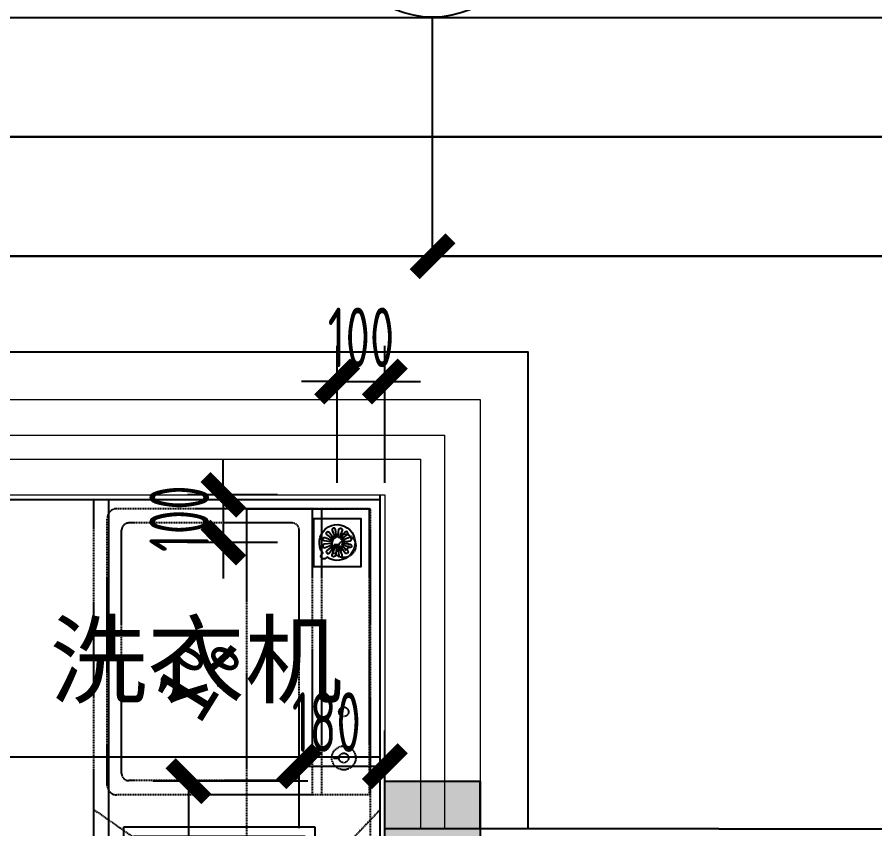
# Model space of a CAD drawing. Header units: millimetres. Extents: x 24675 to 175386, y -87697 to -40478.
# Drawn here: x 132182 to 133980, y -45436 to -43734 of the extents above; entities that cross this region are included whole.
import ezdxf
from ezdxf.enums import TextEntityAlignment as Align

# ---------------------------------------------------------------- set-up
doc = ezdxf.new("R2010")
doc.units = ezdxf.units.MM
doc.header["$LTSCALE"] = 10
doc.header["$MEASUREMENT"] = 0
doc.linetypes.add('__DASH', pattern=[0.35, 0.25, -0.1])
doc.linetypes.add('DASH', pattern=[0.35, 0.25, -0.1])
for name, color, linetype in [('A-AXIS', 150, 'Continuous'), ('AD-建筑尺寸', 44, 'Continuous'), ('AR-新墙填充', 250, 'Continuous'), ('AXIS_TEXT', 7, 'Continuous'), ('DG-DRAINAGE', 1, 'Continuous'), ('FC-FLOOR DRAIN【地漏】', 12, 'Continuous'), ('FC-地面造型', 136, 'Continuous'), ('FF-FINISH【完成面】', 20, 'Continuous'), ('FF-固定家具(吊柜不落地、不到顶)', 30, 'Continuous'), ('FF1-平面中英文字', 50, 'Continuous'), ('P-平面看线', 8, 'Continuous'), ('WALL', 160, 'Continuous')]:
    doc.layers.add(name, color=color, linetype=linetype)
for name, color, linetype, lineweight in [('J-金属幕墙', 34, 'Continuous', 13), ('L-栏杆扶手', 73, 'Continuous', 13), ('S-下方看线', 175, 'Continuous', 9)]:
    doc.layers.add(name, color=color, linetype=linetype, lineweight=lineweight)
doc.styles.add('AXIS', font='arial.ttf')
doc.styles.add('CCD_DIM', font='archs.shx', dxfattribs={"width": 0.7})
doc.styles.add('COMPLEX', font='COMPLEX')
doc.styles.add('st', font='')
doc.styles.get('st').set_extended_font_data('SimSun')
doc.dimstyles.new('1-50', dxfattribs={"dimscale": 50, "dimtxt": 2.5, "dimasz": 1.5, "dimexe": 1.5, "dimexo": 1.5, "dimgap": 0.6, "dimtad": 1, "dimdec": 0, "dimrnd": 5, "dimzin": 0, "dimdsep": 46, "dimtxsty": 'CCD_DIM', "dimblk": 'ARCHTICK', "dimcen": 0.125, "dimclrd": 44, "dimclre": 44, "dimclrt": 50, "dimadec": 0, "dimazin": 0, "dimtfac": 1, "dimtdec": 0, "dimtix": 1, "dimtmove": 2, "dimatfit": 3, "dimldrblk": 'DOT', "dimfxl": 5, "dimfxlon": 1, "dimtvp": 1, "dimtolj": 1, "dimtzin": 0, "dimarcsym": 0})

# ---------------------------------------------------------------- blocks, each defined once
blk = doc.blocks.new('BVCNVBNVBMN')
at = {"linetype": 'ByBlock'}
blk.add_hatch(color=8, dxfattribs=at).paths.add_polyline_path([(208423.8, -52987.7), (208623.8, -52987.7), (208623.8, -53887.7), (207823.8, -53887.7), (207823.8, -53687.7), (208423.8, -53687.7), (208423.8, -52987.7)])
at = {"color": 8, "linetype": 'ByBlock', "elevation": 0}
blk.add_lwpolyline([(208423.8, -52987.7), (208623.8, -52987.7), (208623.8, -53887.7), (207823.8, -53887.7), (207823.8, -53687.7), (208423.8, -53687.7), (208423.8, -52987.7)], close=True, dxfattribs=at)
blk = doc.blocks.new('_ArchTick')
at = {"color": 0, "linetype": 'ByBlock', "const_width": 0.4}
blk.add_lwpolyline([(-0.5, -0.5), (0.5, 0.5)], dxfattribs=at)
blk = doc.blocks.new('*D198')
at = {"layer": 'Defpoints', "color": 0, "ltscale": 500, "transparency": 16777216}
for p in [(132953.2, -45304.4), (132953.2, -45489.1), (132773.2, -45509.2)]:
    blk.add_point(p, dxfattribs=at)
at = {"layer": 'DG-DRAINAGE', "color": 44, "lineweight": -2, "ltscale": 500, "transparency": 16777216}
for p, q in [((132773.2, -45434.2), (132773.2, -45229.4)), ((132953.2, -45414.1), (132953.2, -45229.4)), ((132773.2, -45304.4), (132953.2, -45304.4))]:
    blk.add_line(p, q, dxfattribs=at)
at = {"layer": 'DG-DRAINAGE', "color": 44, "lineweight": -2, "ltscale": 500, "transparency": 16777216, "xscale": 75, "yscale": 75, "zscale": 75, "rotation": 180}
blk.add_blockref('_ArchTick', (132773.2, -45304.4), dxfattribs=at)
at = {"layer": 'DG-DRAINAGE', "color": 44, "lineweight": -2, "ltscale": 500, "transparency": 16777216, "xscale": 75, "yscale": 75, "zscale": 75}
blk.add_blockref('_ArchTick', (132953.2, -45304.4), dxfattribs=at)
at = {"layer": 'DG-DRAINAGE', "color": 50, "ltscale": 500, "transparency": 16777216, "insert": (132830.5, -45211.9), "char_height": 125, "attachment_point": 5, "style": 'CCD_DIM'}
blk.add_mtext('\\A1;180', dxfattribs=at)
blk = doc.blocks.new('_Dot')
at = {"color": 0, "linetype": 'ByBlock', "lineweight": -2}
blk.add_line((-0.5, 0), (-1, 0), dxfattribs=at)
at = {"color": 0, "linetype": 'ByBlock', "const_width": 0.5}
blk.add_lwpolyline([(-0.25, 0, 1), (0.25, 0, 1)], format="xyb", close=True, dxfattribs=at)
blk = doc.blocks.new('*D199')
at = {"layer": 'Defpoints', "color": 0, "ltscale": 500, "transparency": 16777216}
for p in [(132953.2, -44498.1), (132853.2, -44785.6, 0), (132953.2, -44785.6)]:
    blk.add_point(p, dxfattribs=at)
at = {"layer": 'DG-DRAINAGE', "color": 44, "lineweight": -2, "ltscale": 500, "transparency": 16777216}
for p, q in [((132853.2, -44710.6), (132853.2, -44423.1)), ((132953.2, -44710.6), (132953.2, -44423.1)), ((132853.2, -44498.1), (132778.2, -44498.1)), ((132853.2, -44498.1), (132953.2, -44498.1)), ((132953.2, -44498.1), (133028.2, -44498.1))]:
    blk.add_line(p, q, dxfattribs=at)
at = {"layer": 'DG-DRAINAGE', "color": 44, "lineweight": -2, "ltscale": 500, "transparency": 16777216, "xscale": 75, "yscale": 75, "zscale": 75}
blk.add_blockref('_ArchTick', (132853.2, -44498.1), dxfattribs=at)
at = {"layer": 'DG-DRAINAGE', "color": 44, "lineweight": -2, "ltscale": 500, "transparency": 16777216, "xscale": 75, "yscale": 75, "zscale": 75, "rotation": 180}
blk.add_blockref('_ArchTick', (132953.2, -44498.1), dxfattribs=at)
at = {"layer": 'DG-DRAINAGE', "color": 50, "ltscale": 500, "transparency": 16777216, "insert": (132903.2, -44405.6), "char_height": 125, "attachment_point": 5, "style": 'CCD_DIM'}
blk.add_mtext('\\A1;100', dxfattribs=at)
blk = doc.blocks.new('*U97')
at = {"color": 0}
blk.add_lwpolyline([(-70.7, -70.7), (0, -141.4), (70.7, -70.7), (0, 0)], close=True, dxfattribs=at)
at = {"color": 8}
for points in [[(6, -107.7), (6, -110.7, -1), (-6, -110.7), (-6, -107.7, -12.419481)], [(-21.8, -54, 0.988066), (-25.6, -60.2), (-11.4, -66, 0.836042), (-9.8, -63.2)], [(-16.7, -48.9, -0.988066), (-10.5, -45.2), (-4.7, -59.3, -0.836042), (-7.5, -60.9)], [(3.5, -43.4, 0.988066), (-3.7, -43.3), (-1.6, -58.5, 0.836042), (1.6, -58.4)], [(16.7, -48.8, 0.988066), (10.5, -45.1), (4.7, -59.3, 0.836042), (7.5, -60.9)], [(21.9, -54, -0.988066), (25.6, -60.2), (11.4, -66, -0.836042), (9.8, -63.2)], [(-27.3, -74.3, -0.988066), (-27.4, -67.1), (-12.2, -69.1, -0.836042), (-12.3, -72.3)], [(27.3, -67.2, -0.988066), (27.4, -74.4), (12.2, -72.3, -0.836042), (12.3, -69.1)], [(-21.9, -87.4, -0.988066), (-25.6, -81.2), (-11.4, -75.4, -0.836042), (-9.8, -78.2)], [(-16.7, -92.6, 0.988066), (-10.5, -96.3), (-4.7, -82.1, 0.836042), (-7.5, -80.6)], [(-3.6, -98, 0.988066), (3.7, -98.1), (1.6, -82.9, 0.836042), (-1.6, -83)], [(16.7, -92.6, -0.988066), (10.5, -96.3), (4.7, -82.1, -0.836042), (7.5, -80.5)], [(21.8, -87.4, 0.988066), (25.5, -81.2), (11.4, -75.4, 0.836042), (9.8, -78.2)]]:
    blk.add_lwpolyline(points, format="xyb", close=True, dxfattribs=at)
blk = doc.blocks.new('*D246')
at = {"layer": 'Defpoints', "color": 0, "ltscale": 500, "transparency": 16777216}
for p in [(132803.2, -44735.6), (132614.5, -44835.6), (132803.2, -44835.6, 0)]:
    blk.add_point(p, dxfattribs=at)
at = {"layer": 'DG-DRAINAGE', "color": 44, "lineweight": -2, "ltscale": 500, "transparency": 16777216}
for p, q in [((132614.5, -44735.6), (132614.5, -44660.6)), ((132728.2, -44735.6), (132539.5, -44735.6)), ((132614.5, -44735.6), (132614.5, -44835.6)), ((132728.2, -44835.6), (132539.5, -44835.6)), ((132614.5, -44835.6), (132614.5, -44910.6))]:
    blk.add_line(p, q, dxfattribs=at)
at = {"layer": 'DG-DRAINAGE', "color": 44, "lineweight": -2, "ltscale": 500, "transparency": 16777216, "xscale": 75, "yscale": 75, "zscale": 75}
for p, rotation in [((132614.5, -44735.6), 270), ((132614.5, -44835.6), 90)]:
    blk.add_blockref('_ArchTick', p, dxfattribs=dict(at, rotation=rotation))
at = {"layer": 'DG-DRAINAGE', "color": 50, "ltscale": 500, "transparency": 16777216, "insert": (132522, -44785.6), "char_height": 125, "attachment_point": 5, "rotation": 90, "style": 'CCD_DIM'}
blk.add_mtext('\\A1;100', dxfattribs=at)
blk = doc.blocks.new('A$C2C007A8C')
at = {"color": 250, "linetype": 'DASH', "lineweight": -3}
for p, q in [((0, 275), (0, -325)), ((0, 275), (530, 275)), ((100, 275), (100, -325)), ((120, 275), (120, -325)), ((550, 255), (550, -305)), ((162.5, 245), (505, 245)), ((147.5, 230), (147.5, -280)), ((520, 230), (520, -280)), ((64, 198.9), (75.1, 198.9)), ((75.1, 195.9), (75.1, 198.9)), ((64, 195.9), (75.1, 195.9)), ((64, -245.9), (75.1, -245.9)), ((64, -248.9), (75.1, -248.9)), ((75.1, -245.9), (75.1, -248.9)), ((162.5, -295), (505, -295)), ((0, -325), (530, -325))]:
    blk.add_line(p, q, dxfattribs=at)
for centre, radius in [((54.2, 197.4), 25), ((54.2, 197.4), 10), ((54.2, 100.8), 10), ((54.2, -247.4), 25), ((54.2, -247.4), 10)]:
    blk.add_circle(centre, radius, dxfattribs=at)
for centre, radius, start, end in [((530, 255), 20, 359.9999, 89.9999), ((162.5, 230), 15, 89.9999, 179.9999), ((505, 230), 15, 359.9999, 89.9999), ((162.5, -280), 15, 179.9999, 269.9999), ((505, -280), 15, 269.9999, 359.9999), ((530, -305), 20, 269.9999, 359.9999)]:
    blk.add_arc(centre, radius, start, end, dxfattribs=at)
blk = doc.blocks.new('retr')
at = {"color": 250, "linetype": '__DASH', "ltscale": 300}
for p, q in [((229421.8, -148575.7), (229421.8, -148455.7)), ((229481.8, -148515.7), (229361.8, -148515.7))]:
    blk.add_line(p, q, dxfattribs=at)
at = {"color": 250, "linetype": '__DASH', "ltscale": 300, "elevation": 0}
for points in [[(229221.8, -148482.2), (229221.8, -148341.4), (229621.8, -148341.4), (229621.8, -148690), (229221.8, -148690), (229221.8, -148510.1)], [(229241.8, -148482.2), (229241.8, -148361.4), (229601.8, -148361.4), (229601.8, -148670), (229241.8, -148670), (229241.8, -148510.1)]]:
    blk.add_lwpolyline(points, dxfattribs=at)
at = {"color": 250, "linetype": '__DASH', "ltscale": 300}
for points in [[(229156.3, -148365.9), (229156.3, -148434.8), (229168.7, -148434.8), (229168.7, -148365.9)], [(229285.3, -148502.2), (229150.4, -148502.2), (229150.4, -148530.2), (229285.3, -148530.2)], [(229156.3, -148664.1), (229156.3, -148595.1), (229168.7, -148595.1), (229168.7, -148664.1)]]:
    blk.add_lwpolyline(points, close=True, dxfattribs=at)
for centre, radius in [((229162.5, -148428.7, 0), 6.17), ((229421.8, -148515.7), 40), ((229421.8, -148515.7), 22.5), ((229273.3, -148515.7), 7.98), ((229162.5, -148601.3, 0), 6.17)]:
    blk.add_circle(centre, radius, dxfattribs=at)
for centre, radius, start, end in [((229162.5, -148428.7), 25.4, 104.0486, 75.9514), ((229162.5, -148428.7), 16.6, 111.7986, 68.2014), ((229160.4, -148516), 29.3, 27.9804, 331.0365), ((229160.4, -148516), 23.8, 35.279, 323.4071), ((229162.5, -148601.3), 25.4, 284.0486, 255.9514), ((229162.5, -148601.3), 16.6, 291.7986, 248.2014)]:
    blk.add_arc(centre, radius, start, end, dxfattribs=at)
blk = doc.blocks.new('*D349')
at = {"layer": 'AR-新墙填充', "color": 44, "linetype": 'ByBlock', "lineweight": -2, "transparency": 16777216}
for p, q in [((132791.5, -45335.6), (132466.5, -45335.6)), ((132541.5, -45335.6), (132541.5, -45825.6)), ((132791.5, -45825.6), (132466.5, -45825.6))]:
    blk.add_line(p, q, dxfattribs=at)
at = {"layer": 'Defpoints', "color": 0, "linetype": 'ByBlock', "transparency": 16777216}
for p in [(132953.2, -45335.6), (132541.5, -45825.6), (132953.2, -45825.6)]:
    blk.add_point(p, dxfattribs=at)
at = {"layer": 'AR-新墙填充', "color": 44, "linetype": 'ByBlock', "lineweight": -2, "transparency": 16777216, "xscale": 75, "yscale": 75, "zscale": 75}
for p, rotation in [((132541.5, -45335.6), 90), ((132541.5, -45825.6), 270)]:
    blk.add_blockref('_ArchTick', p, dxfattribs=dict(at, rotation=rotation))
at = {"layer": 'AR-新墙填充', "color": 50, "linetype": 'ByBlock', "transparency": 16777216, "insert": (132443.8, -45580.6), "char_height": 125, "attachment_point": 5, "rotation": 90, "style": 'CCD_DIM'}
blk.add_mtext('\\A1;490', dxfattribs=at)
blk = doc.blocks.new('_AXISO')
blk.add_circle((0, 0), 0.5)
at = {"layer": 'AXIS_TEXT', "style": 'COMPLEX', "width": 1.041667}
blk.add_attdef('A', text='', height=0.56, dxfattribs=at).set_placement((-0.25, -0.28), (0.25, -0.28), align=Align.FIT)
blk = doc.blocks.new('*D496')
at = {"layer": 'AD-建筑尺寸', "color": 44, "linetype": 'ByBlock', "lineweight": -2, "transparency": 16777216}
for p, q in [((129053.2, -44235.6), (129053.2, -44160.6)), ((133053.2, -44235.6), (133053.2, -44160.6)), ((129053.2, -44235.6), (133053.2, -44235.6))]:
    blk.add_line(p, q, dxfattribs=at)
at = {"layer": 'Defpoints', "color": 0, "linetype": 'ByBlock', "transparency": 16777216}
for p in [(129053.2, -44235.6), (133053.2, -44235.6), (133053.2, -44235.6)]:
    blk.add_point(p, dxfattribs=at)
at = {"layer": 'AD-建筑尺寸', "color": 44, "linetype": 'ByBlock', "lineweight": -2, "transparency": 16777216, "xscale": 75, "yscale": 75, "zscale": 75, "rotation": 180}
blk.add_blockref('_ArchTick', (129053.2, -44235.6), dxfattribs=at)
at = {"layer": 'AD-建筑尺寸', "color": 44, "linetype": 'ByBlock', "lineweight": -2, "transparency": 16777216, "xscale": 75, "yscale": 75, "zscale": 75}
blk.add_blockref('_ArchTick', (133053.2, -44235.6), dxfattribs=at)
at = {"layer": 'AD-建筑尺寸', "color": 50, "linetype": 'ByBlock', "transparency": 16777216, "insert": (131053.2, -44137.9), "char_height": 125, "attachment_point": 5, "style": 'CCD_DIM'}
blk.add_mtext('\\A1;4000', dxfattribs=at)
blk = doc.blocks.new('*D497')
at = {"layer": 'AD-建筑尺寸', "color": 44, "linetype": 'ByBlock', "lineweight": -2, "transparency": 16777216}
for p, q in [((122553.2, -44235.6), (122553.2, -43910.6)), ((135753.2, -44235.6), (135753.2, -43910.6)), ((122553.2, -43985.6), (135753.2, -43985.6))]:
    blk.add_line(p, q, dxfattribs=at)
at = {"layer": 'Defpoints', "color": 0, "linetype": 'ByBlock', "transparency": 16777216}
for p in [(135753.2, -43985.6), (122553.2, -44485.6), (135753.2, -44485.6)]:
    blk.add_point(p, dxfattribs=at)
at = {"layer": 'AD-建筑尺寸', "color": 44, "linetype": 'ByBlock', "lineweight": -2, "transparency": 16777216, "xscale": 75, "yscale": 75, "zscale": 75, "rotation": 180}
blk.add_blockref('_ArchTick', (122553.2, -43985.6), dxfattribs=at)
at = {"layer": 'AD-建筑尺寸', "color": 44, "linetype": 'ByBlock', "lineweight": -2, "transparency": 16777216, "xscale": 75, "yscale": 75, "zscale": 75}
blk.add_blockref('_ArchTick', (135753.2, -43985.6), dxfattribs=at)
at = {"layer": 'AD-建筑尺寸', "color": 50, "linetype": 'ByBlock', "transparency": 16777216, "insert": (129153.2, -43890.5), "char_height": 125, "attachment_point": 5, "style": 'CCD_DIM'}
blk.add_mtext('\\A1;13200', dxfattribs=at)
blk = doc.blocks.new('*D485')
at = {"layer": 'AD-建筑尺寸', "color": 44, "linetype": 'ByBlock', "lineweight": -2, "transparency": 16777216}
for p, q in [((133053.2, -44235.6), (133053.2, -44160.6)), ((135753.2, -44235.6), (135753.2, -44160.6)), ((133053.2, -44235.6), (135753.2, -44235.6))]:
    blk.add_line(p, q, dxfattribs=at)
at = {"layer": 'Defpoints', "color": 0, "linetype": 'ByBlock', "transparency": 16777216}
for p in [(133053.2, -44235.6), (135753.2, -44235.6), (135753.2, -44235.6)]:
    blk.add_point(p, dxfattribs=at)
at = {"layer": 'AD-建筑尺寸', "color": 44, "linetype": 'ByBlock', "lineweight": -2, "transparency": 16777216, "xscale": 75, "yscale": 75, "zscale": 75, "rotation": 180}
blk.add_blockref('_ArchTick', (133053.2, -44235.6), dxfattribs=at)
at = {"layer": 'AD-建筑尺寸', "color": 44, "linetype": 'ByBlock', "lineweight": -2, "transparency": 16777216, "xscale": 75, "yscale": 75, "zscale": 75}
blk.add_blockref('_ArchTick', (135753.2, -44235.6), dxfattribs=at)
at = {"layer": 'AD-建筑尺寸', "color": 50, "linetype": 'ByBlock', "transparency": 16777216, "insert": (134403.2, -44137.9), "char_height": 125, "attachment_point": 5, "style": 'CCD_DIM'}
blk.add_mtext('\\A1;2700', dxfattribs=at)

msp = doc.modelspace()

# ---------------------------------------------------------------- hatches: boundary and pattern name
at = {"layer": 'FC-地面造型', "linetype": 'ByBlock'}
h = msp.add_hatch(dxfattribs=at)
h.set_pattern_fill('_USER', color=256, scale=800, style=0, double=1, pattern_type=0)
h.set_pattern_definition([(0, (129974.25, -46084.95), (0, 800), []), (90, (129974.25, -46084.95), (-800, 5e-14), [])])
edge = h.paths.add_edge_path()
edge.add_line((129174.3, -44745.6), (132943.2, -44745.6))
edge.add_line((132943.2, -44745.6), (132943.2, -45815.6))
edge.add_line((132943.2, -45815.6), (132743.2, -45815.6))
edge.add_line((132743.2, -45815.6), (132743.2, -46025.6))
edge.add_line((132743.2, -46025.6), (132324.2, -46025.6))
edge.add_line((132324.2, -46025.6), (132324.2, -46010.6))
edge.add_line((132324.2, -46010.6), (129354.2, -46010.6))
edge.add_line((129354.2, -46010.6), (129354.2, -46025.6))
edge.add_line((129354.2, -46025.6), (129174.3, -46025.6))
edge.add_line((129174.3, -46025.6), (129174.3, -44745.6))

# ---------------------------------------------------------------- linework, layer by layer
at = {"layer": 'A-AXIS'}
msp.add_line((133053.2, -44233.2), (133053.2, -43734.5), dxfattribs=at)
at = {"layer": 'Defpoints', "color": 250, "linetype": 'ByBlock'}
for points in [[(121453.2, -60435.6), (136653.2, -60435.6), (136653.2, -43735.6), (121453.2, -43735.6)], [(121703.2, -60185.6), (136403.2, -60185.6), (136403.2, -43985.6), (121703.2, -43985.6)], [(121953.2, -59935.6), (136153.2, -59935.6), (136153.2, -44235.6), (121953.2, -44235.6)]]:
    msp.add_lwpolyline(points, close=True, dxfattribs=at)
at = {"layer": 'FC-地面造型', "color": 2}
msp.add_lwpolyline([(132539.3, -45345, 0, 0, 0), (132707.6, -45046.3, 40, 0, 0), (132781.3, -44915.6, 0, 0, 0)], format="xyseb", dxfattribs=at)
at = {"layer": 'FF-FINISH【完成面】', "linetype": 'ByBlock', "elevation": 0}
msp.add_lwpolyline([(132303.6, -46025.6), (132743.2, -46025.6), (132943.2, -46025.6), (132943.2, -45815.6), (132943.2, -44735.6)], dxfattribs=at)
at = {"layer": 'FF-FINISH【完成面】', "elevation": 0}
msp.add_lwpolyline([(129163.2, -45425.6), (129163.2, -44745.6), (132943.2, -44745.6)], dxfattribs=at)
at = {"layer": 'FF-固定家具(吊柜不落地、不到顶)', "color": 250, "linetype": 'DASH'}
for p, q in [((132343.2, -46025.6), (132343.2, -44745.6)), ((132343.2, -45395.6), (132943.2, -45815.6, 0)), ((132943.2, -45395.6), (132343.2, -46025.6, 0))]:
    msp.add_line(p, q, dxfattribs=at)
at = {"layer": 'FF-固定家具(吊柜不落地、不到顶)', "color": 250, "linetype": 'DASH', "elevation": 0}
msp.add_lwpolyline([(132663.2, -44765.6), (132663.2, -45795.6), (132923.2, -45795.6), (132923.2, -44765.6)], close=True, dxfattribs=at)
at = {"layer": 'J-金属幕墙'}
msp.add_lwpolyline([(134553.2, -45435.6), (133683.2, -45435.6)], dxfattribs=at)
at = {"layer": 'L-栏杆扶手'}
for points in [[(129028.2, -45435.6), (129028.2, -44610.6), (133078.2, -44610.6), (133078.2, -45435.6)], [(129078.2, -45435.6), (129078.2, -44660.6), (133028.2, -44660.6), (133028.2, -45435.6)]]:
    msp.add_lwpolyline(points, dxfattribs=at)
at = {"layer": 'P-平面看线', "elevation": 0}
msp.add_lwpolyline([(128853.2, -45435.6), (128853.2, -44435.6), (133253.2, -44435.6), (133253.2, -45435.6)], dxfattribs=at)
at = {"layer": 'S-下方看线'}
for points in [[(128953.2, -45435.6), (128953.2, -44535.6), (133153.2, -44535.6), (133153.2, -45435.6)], [(129153.2, -45435.6), (129153.2, -44735.6), (132953.2, -44735.6), (132953.2, -45435.6)]]:
    msp.add_lwpolyline(points, dxfattribs=at)
at = {"layer": 'WALL'}
for p, q in [((132953.2, -45435.6), (132953.2, -45335.6)), ((132953.2, -45335.6), (133153.2, -45335.6)), ((133153.2, -45435.6), (133153.2, -45335.6)), ((132953.2, -46035.6), (132953.2, -45435.6)), ((133653.2, -45435.6), (132953.2, -45435.6))]:
    msp.add_line(p, q, dxfattribs=at)
at = {"layer": 'WALL', "color": 8}
msp.add_line((133653.2, -45435.6), (135253.2, -45435.6), dxfattribs=at)

# ---------------------------------------------------------------- block references
at = {"color": 1}
msp.add_blockref('BVCNVBNVBMN', (-75470.5, 7652.1), dxfattribs=at)
at = {"layer": 'A-AXIS'}
ref = msp.add_blockref('_AXISO', (133053.2, -43534.5), dxfattribs=dict(at, xscale=400.0002256945839, yscale=400.0002256945839, zscale=400.0002256945839))
ref.add_attrib('A', '11', dxfattribs={"layer": 'AXIS_TEXT', "color": 2, "height": 224, "style": 'AXIS', "width": 0.574596}).set_placement((132953.2, -43650.3), (133153.2, -43650.3), align=Align.FIT)
at = {"layer": 'FC-FLOOR DRAIN【地漏】', "rotation": 315.0011973095735}
msp.add_blockref('*U97', (132903.2, -44785.6, 0), dxfattribs=at)
at = {"layer": 'FF-固定家具(吊柜不落地、不到顶)', "color": 250, "linetype": 'DASH', "rotation": 180}
for name, p in [('A$C2C007A8C', (132921.2, -45089.6, 0)), ('retr', (362027.8, -194121.3))]:
    msp.add_blockref(name, p, dxfattribs=at)

# ---------------------------------------------------------------- texts
at = {"layer": 'FC-地面造型', "color": 2, "style": 'st'}
msp.add_text('1%%%', height=125, rotation=58.2436, dxfattribs=at).set_placement((132564.8, -45219.4, 0))
at = {"layer": 'FF1-平面中英文字', "style": 'st'}
msp.add_text('洗衣机', height=150, dxfattribs=at).set_placement((132557.4, -45078.7, 0), align=Align.MIDDLE)

# ---------------------------------------------------------------- dimensions: what is measured, and where the dimension line sits
at = {"layer": 'AD-建筑尺寸', "color": 8, "linetype": 'ByBlock'}
for base, p1, p2, picture, middle in [((135753.2, -43985.6), (122553.2, -44485.6), (135753.2, -44485.6), '*D497', (129153.2, -43890.5)), ((133053.2, -44235.6), (129053.2, -44235.6), (133053.2, -44235.6), '*D496', (131053.2, -44137.9)), ((135753.2, -44235.6), (133053.2, -44235.6), (135753.2, -44235.6), '*D485', (134403.2, -44137.9))]:
    dim = msp.add_linear_dim(base=base, p1=p1, p2=p2, dimstyle='1-50', dxfattribs=at)
    dim.commit()
    dim.dimension.update_dxf_attribs({"geometry": picture, "text_midpoint": middle})
at = {"layer": 'AR-新墙填充', "color": 8, "linetype": 'ByBlock'}
dim = msp.add_linear_dim(base=(132541.5, -45825.6), p1=(132953.2, -45335.6), p2=(132953.2, -45825.6), angle=90, dimstyle='1-50', dxfattribs=at)
dim.commit()
dim.dimension.update_dxf_attribs({"geometry": '*D349', "text_midpoint": (132443.8, -45580.6)})
at = {"layer": 'DG-DRAINAGE', "ltscale": 500}
dim = msp.add_linear_dim(base=(132953.2, -44498.1), p1=(132853.2, -44785.6, 0), p2=(132953.2, -44785.6), dimstyle='1-50', dxfattribs=at)
dim.commit()
dim.dimension.update_dxf_attribs({"geometry": '*D199', "text_midpoint": (132903.2, -44405.6)})
dim = msp.add_linear_dim(base=(132614.5, -44835.6), p1=(132803.2, -44735.6), p2=(132803.2, -44835.6, 0), angle=90, dimstyle='1-50', dxfattribs=at)
dim.commit()
dim.dimension.update_dxf_attribs({"geometry": '*D246', "text_midpoint": (132522, -44785.6)})
dim = msp.add_linear_dim(base=(132953.2, -45304.4), p1=(132773.2, -45509.2), p2=(132953.2, -45489.1), dimstyle='1-50', dxfattribs=at)
dim.commit()
dim.dimension.update_dxf_attribs({"geometry": '*D198', "text_midpoint": (132830.5, -45211.9), "dimtype": 160})

doc.saveas('drawing.dxf')
